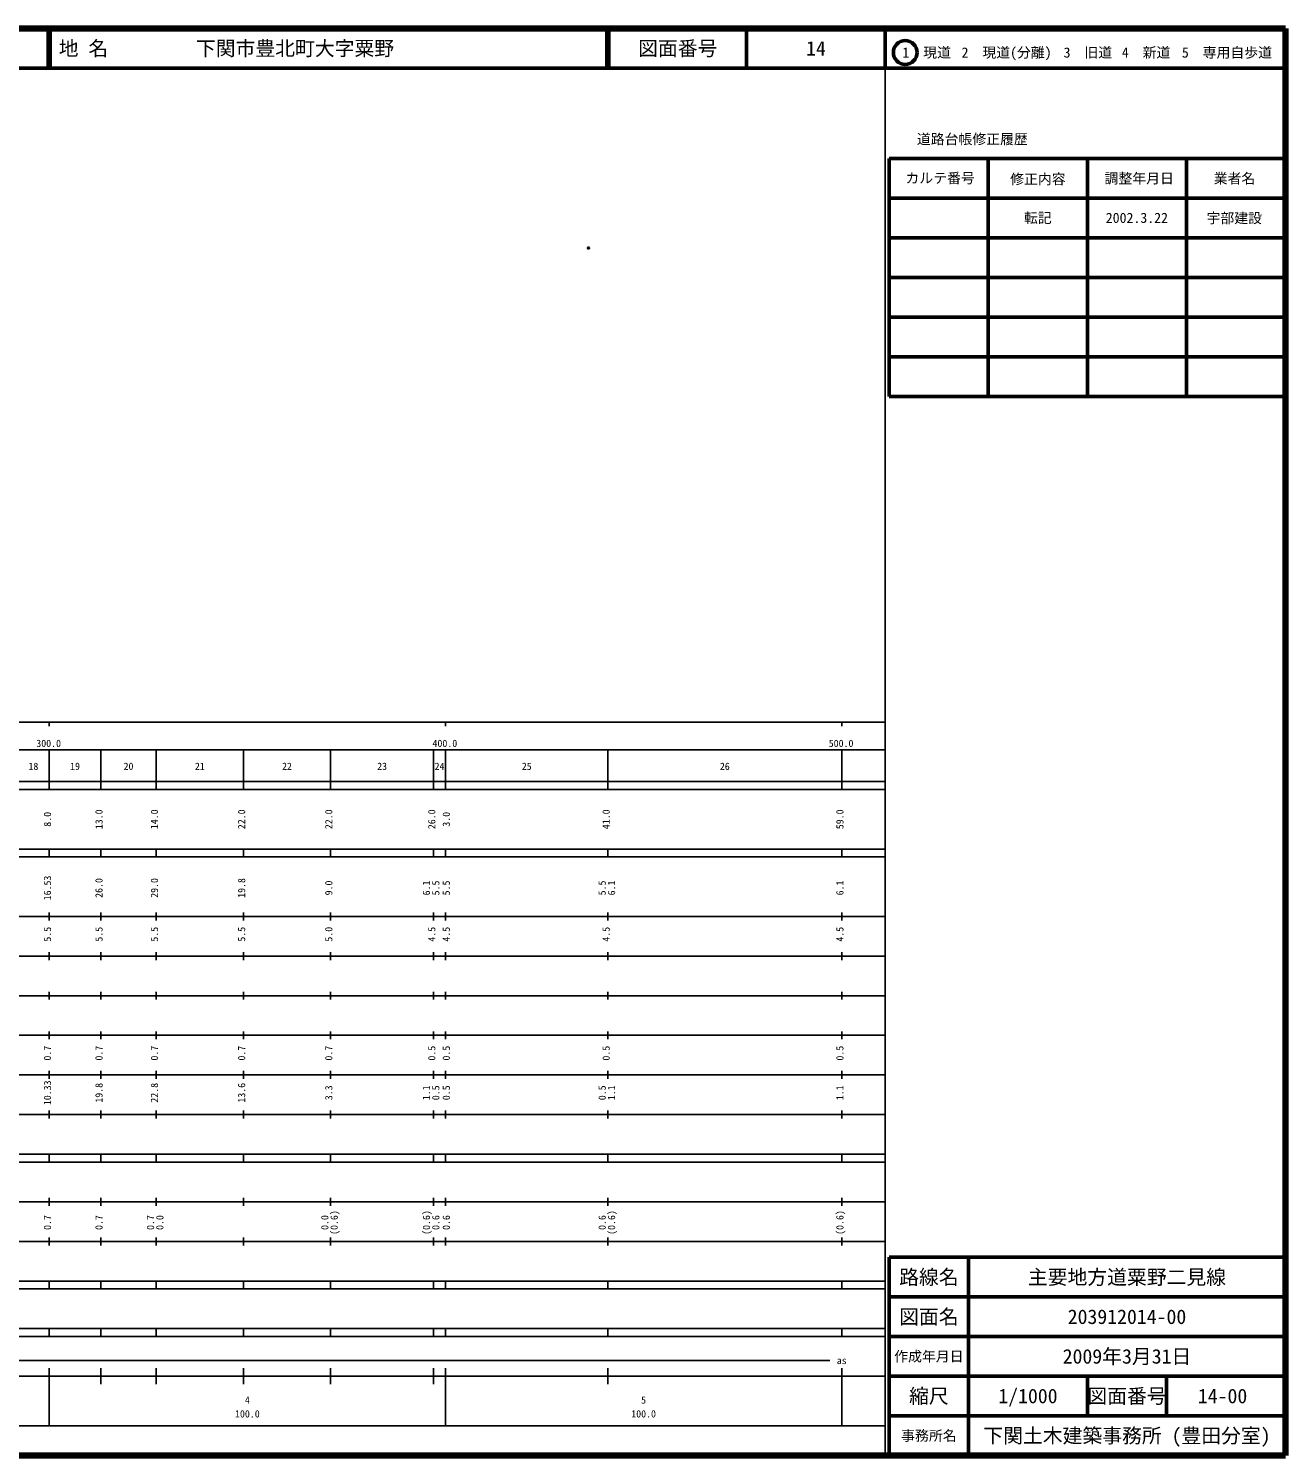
# Model space of a CAD drawing. Units: millimetres on the paper. Extents: x 40 to 680, y 20 to 380.
# Drawn here: x 362.8 to 680, y 20 to 380 of the extents above; entities that cross this region are included whole.
import ezdxf
from ezdxf.enums import TextEntityAlignment as Align

# ---------------------------------------------------------------- set-up
doc = ezdxf.new("R2010")
doc.units = ezdxf.units.MM
doc.header["$PDMODE"] = 32
doc.header["$PDSIZE"] = 0.5
doc.layers.add('M-OTRS', color=6, linetype='Continuous')
doc.layers.add('M-TTL-TXT', color=7, linetype='Continuous')
for name, color, linetype, lineweight in [('M-TTL', 2, 'Continuous', 140), ('M-TTL-BAND', 7, 'Continuous', 25), ('M-TTL-FRAM', 2, 'Continuous', 50), ('M-TTL-LINE', 7, 'Continuous', 50)]:
    doc.layers.add(name, color=color, linetype=linetype, lineweight=lineweight)
doc.styles.add('ＭＳ ゴシック', font='')
doc.styles.get('ＭＳ ゴシック').set_extended_font_data('MS Gothic')

msp = doc.modelspace()

# ---------------------------------------------------------------- linework, layer by layer
at = {"layer": 'M-OTRS'}
msp.add_point((504.083, 324.632), dxfattribs=at)
at = {"layer": 'M-TTL'}
for p, q in [((680, 380), (40, 380)), ((680, 20), (680, 380)), ((40, 20), (680, 20))]:
    msp.add_line(p, q, dxfattribs=at)
at = {"layer": 'M-TTL-BAND'}
for p, q in [((579, 20), (579, 370)), ((40, 205), (579, 205)), ((368, 205), (368, 204)), ((468, 205), (468, 204)), ((568, 205), (568, 204)), ((68, 198), (579, 198)), ((368, 188), (368, 198)), ((381, 188), (381, 198)), ((395, 188), (395, 198)), ((417, 188), (417, 198)), ((439, 188), (439, 198)), ((465, 188), (465, 198)), ((468, 188), (468, 198)), ((509, 188), (509, 198)), ((568, 188), (568, 198)), ((40, 190), (579, 190)), ((40, 188), (579, 188)), ((40, 173), (579, 173)), ((368, 171), (368, 173)), ((381, 171), (381, 173)), ((395, 171), (395, 173)), ((417, 171), (417, 173)), ((439, 171), (439, 173)), ((465, 171), (465, 173)), ((468, 171), (468, 173)), ((509, 171), (509, 173)), ((568, 171), (568, 173)), ((40, 171), (579, 171)), ((40, 156), (579, 156)), ((368, 155), (368, 157)), ((381, 155), (381, 157)), ((395, 155), (395, 157)), ((417, 155), (417, 157)), ((439, 155), (439, 157)), ((465, 155), (465, 157)), ((468, 155), (468, 157)), ((509, 155), (509, 157)), ((568, 155), (568, 157)), ((46, 146), (579, 146)), ((368, 145), (368, 147)), ((381, 145), (381, 147)), ((395, 145), (395, 147)), ((417, 145), (417, 147)), ((439, 145), (439, 147)), ((465, 145), (465, 147)), ((468, 145), (468, 147)), ((509, 145), (509, 147)), ((568, 145), (568, 147)), ((368, 135), (368, 137)), ((381, 135), (381, 137)), ((395, 135), (395, 137)), ((417, 135), (417, 137)), ((439, 135), (439, 137)), ((465, 135), (465, 137)), ((468, 135), (468, 137)), ((509, 135), (509, 137)), ((568, 135), (568, 137)), ((52, 136), (579, 136)), ((46, 126), (579, 126)), ((368, 125), (368, 127)), ((381, 125), (381, 127)), ((395, 125), (395, 127)), ((417, 125), (417, 127)), ((439, 125), (439, 127)), ((465, 125), (465, 127)), ((468, 125), (468, 127)), ((509, 125), (509, 127)), ((568, 125), (568, 127)), ((52, 116), (579, 116)), ((368, 115), (368, 117)), ((381, 115), (381, 117)), ((395, 115), (395, 117)), ((417, 115), (417, 117)), ((439, 115), (439, 117)), ((465, 115), (465, 117)), ((468, 115), (468, 117)), ((509, 115), (509, 117)), ((568, 115), (568, 117)), ((46, 106), (579, 106)), ((368, 105), (368, 107)), ((381, 105), (381, 107)), ((395, 105), (395, 107)), ((417, 105), (417, 107)), ((439, 105), (439, 107)), ((465, 105), (465, 107)), ((468, 105), (468, 107)), ((509, 105), (509, 107)), ((568, 105), (568, 107)), ((40, 96), (579, 96)), ((40, 94), (579, 94)), ((368, 94), (368, 96)), ((381, 94), (381, 96)), ((395, 94), (395, 96)), ((417, 94), (417, 96)), ((439, 94), (439, 96)), ((465, 94), (465, 96)), ((468, 94), (468, 96)), ((509, 94), (509, 96)), ((568, 94), (568, 96)), ((49, 84), (579, 84)), ((368, 83), (368, 85)), ((381, 83), (381, 85)), ((395, 83), (395, 85)), ((417, 83), (417, 85)), ((439, 83), (439, 85)), ((465, 83), (465, 85)), ((468, 83), (468, 85)), ((509, 83), (509, 85)), ((568, 83), (568, 85)), ((40, 74), (579, 74)), ((368, 73), (368, 75)), ((381, 73), (381, 75)), ((395, 73), (395, 75)), ((417, 73), (417, 75)), ((439, 73), (439, 75)), ((465, 73), (465, 75)), ((468, 73), (468, 75)), ((509, 73), (509, 75)), ((568, 73), (568, 75)), ((40, 64), (579, 64)), ((40, 62), (579, 62)), ((368, 62), (368, 64)), ((381, 62), (381, 64)), ((395, 62), (395, 64)), ((417, 62), (417, 64)), ((439, 62), (439, 64)), ((465, 62), (465, 64)), ((468, 62), (468, 64)), ((509, 62), (509, 64)), ((568, 62), (568, 64)), ((40, 52), (579, 52)), ((368, 50), (368, 52)), ((381, 50), (381, 52)), ((395, 50), (395, 52)), ((417, 50), (417, 52)), ((439, 50), (439, 52)), ((465, 50), (465, 52)), ((468, 50), (468, 52)), ((509, 50), (509, 52)), ((568, 50), (568, 52)), ((40, 50), (579, 50)), ((71, 44), (565, 44)), ((40, 40), (579, 40)), ((368, 27.5), (368, 42)), ((381, 38), (381, 42)), ((395, 38), (395, 42)), ((417, 38), (417, 42)), ((439, 38), (439, 42)), ((465, 38), (465, 42)), ((468, 27.5), (468, 42)), ((509, 38), (509, 42)), ((568, 27.5), (568, 42)), ((68, 27.5), (579, 27.5))]:
    msp.add_line(p, q, dxfattribs=at)
at = {"layer": 'M-TTL-FRAM'}
for p, q in [((580, 347.197), (580, 287.197)), ((580, 347.197), (680, 347.197)), ((580, 287.197), (680, 287.197)), ((680, 70), (580, 70)), ((580, 70), (580, 20))]:
    msp.add_line(p, q, dxfattribs=at)
at = {"layer": 'M-TTL-LINE'}
for p, q in [((367.75, 380), (367.75, 370)), ((368.25, 380), (368.25, 370)), ((508.747, 380), (508.747, 370)), ((509.247, 380), (509.247, 370)), ((543.997, 380), (543.997, 370)), ((579, 380), (579, 370)), ((40, 370), (680, 370)), ((605, 347.197), (605, 287.197)), ((630, 347.197), (630, 287.197)), ((655, 347.197), (655, 287.197)), ((580, 337.197), (680, 337.197)), ((580, 327.197), (680, 327.197)), ((580, 317.197), (680, 317.197)), ((580, 307.197), (680, 307.197)), ((580, 297.197), (680, 297.197)), ((600, 70), (600, 20)), ((680, 60), (580, 60)), ((680, 50), (580, 50)), ((680, 40), (580, 40)), ((630, 40), (630, 30)), ((650, 40), (650, 30)), ((680, 30), (580, 30))]:
    msp.add_line(p, q, dxfattribs=at)
msp.add_circle((584.031, 373.958), 3, dxfattribs=at)

# ---------------------------------------------------------------- texts
at = {"layer": 'M-TTL-BAND', "style": 'ＭＳ ゴシック'}
for s, p in [('300.0', (367.844, 198.195)), ('400.0', (467.844, 198.195)), ('500.0', (567.844, 198.195)), ('18', (364, 192.405)), ('19', (374.5, 192.405)), ('20', (388, 192.405)), ('21', (406, 192.405)), ('22', (428, 192.405)), ('23', (452, 192.405)), ('24', (466.5, 192.405)), ('25', (488.5, 192.405)), ('26', (538.5, 192.405)), ('as', (568, 42.5)), ('4', (418, 32.523)), ('5', (518, 32.523)), ('100.0', (418, 29.033)), ('100.0', (518, 29.033))]:
    msp.add_text(s, height=1.833, dxfattribs=at).set_placement(p, align=Align.BOTTOM_CENTER)
for s, p in [('8.0', (369, 180.5)), ('13.0', (382, 180.5)), ('14.0', (396, 180.5)), ('22.0', (418, 180.5)), ('22.0', (440, 180.5)), ('26.0', (466, 180.5)), ('3.0', (469.657, 180.5)), ('41.0', (510, 180.5)), ('59.0', (569, 180.5)), ('16.53', (369, 163.174)), ('26.0', (382, 163.174)), ('29.0', (396, 163.174)), ('19.8', (418, 163.174)), ('9.0', (440, 163.174)), ('6.1', (464.646, 163.174)), ('5.5', (467.016, 163.174)), ('5.5', (469.657, 163.174)), ('5.5', (509, 163.174)), ('6.1', (511.37, 163.174)), ('6.1', (569, 163.174)), ('5.5', (369, 151.5)), ('5.5', (382, 151.5)), ('5.5', (396, 151.5)), ('5.5', (418, 151.5)), ('5.0', (440, 151.5)), ('4.5', (466, 151.5)), ('4.5', (469.657, 151.5)), ('4.5', (510, 151.5)), ('4.5', (569, 151.5)), ('0.7', (369, 121.5)), ('0.7', (382, 121.5)), ('0.7', (396, 121.5)), ('0.7', (418, 121.5)), ('0.7', (440, 121.5)), ('0.5', (466, 121.5)), ('0.5', (469.657, 121.5)), ('0.5', (510, 121.5)), ('0.5', (569, 121.5)), ('10.33', (369, 111.5)), ('19.8', (382, 111.5)), ('22.8', (396, 111.5)), ('13.6', (418, 111.5)), ('3.3', (440, 111.5)), ('1.1', (464.646, 111.5)), ('0.5', (467.016, 111.5)), ('0.5', (469.657, 111.5)), ('0.5', (509, 111.5)), ('1.1', (511.37, 111.5)), ('1.1', (569, 111.5)), ('0.7', (369, 78.764)), ('0.7', (382, 78.764)), ('0.7', (395, 78.764)), ('0.0', (397.37, 78.764)), ('0.0', (439, 78.764)), ('(0.6)', (441.37, 78.764)), ('(0.6)', (464.646, 78.764)), ('0.6', (467.016, 78.764)), ('0.6', (469.657, 78.764)), ('0.6', (509, 78.764)), ('(0.6)', (511.37, 78.764)), ('(0.6)', (569, 78.764))]:
    msp.add_text(s, height=1.833, rotation=90, dxfattribs=at).set_placement(p, align=Align.BOTTOM_CENTER)
at = {"layer": 'M-TTL-TXT', "style": 'ＭＳ ゴシック'}
for s, p in [('地 名', (370.38, 375)), ('下関市豊北町大字粟野', (405.024, 375))]:
    msp.add_text(s, height=3.666, dxfattribs=at).set_placement(p, align=Align.MIDDLE_LEFT)
for s, height, p in [('図面番号', 3.666, (526.622, 375)), ('14', 3.666, (561.497, 375)), ('1\u3000現道', 2.566, (589.448, 373.958)), ('2\u3000現道(分離)', 2.566, (609.619, 373.958)), ('3\u3000旧道', 2.566, (630.121, 373.958)), ('4\u3000新道', 2.566, (644.824, 373.958)), ('5\u3000専用自歩道', 2.566, (665.228, 373.958)), ('道路台帳修正履歴', 2.566, (600.968, 352.113)), ('カルテ番号', 2.566, (592.839, 342.277)), ('修正内容', 2.566, (617.509, 342.023)), ('調整年月日', 2.566, (643.089, 342.197)), ('業者名', 2.566, (667.134, 342.197)), ('転記', 2.566, (617.5, 332.245)), ('2002.3.22', 2.566, (642.5, 332.245)), ('宇部建設', 2.566, (667.077, 332.189)), ('路線名', 3.666, (590, 65)), ('路線名', 3.666, (590, 65)), ('主要地方道粟野二見線', 3.666, (640, 65)), ('図面名', 3.666, (590, 55)), ('図面名', 3.666, (590, 55)), ('203912014-00', 3.666, (640, 55)), ('2009年3月31日', 3.666, (640, 45)), ('作成年月日', 2.566, (590, 45)), ('作成年月日', 2.566, (590, 45)), ('縮尺', 3.666, (590, 35)), ('縮尺', 3.666, (590, 35)), ('1/1000', 3.666, (615, 35)), ('図面番号', 3.666, (640, 35)), ('図面番号', 3.666, (640, 35)), ('14-00', 3.666, (664.125, 35)), ('事務所名', 2.566, (590, 25)), ('事務所名', 2.566, (590, 25)), ('下関土木建築事務所 (豊田分室)', 3.666, (640, 25))]:
    msp.add_text(s, height=height, dxfattribs=at).set_placement(p, align=Align.MIDDLE_CENTER)

doc.saveas('drawing.dxf')
